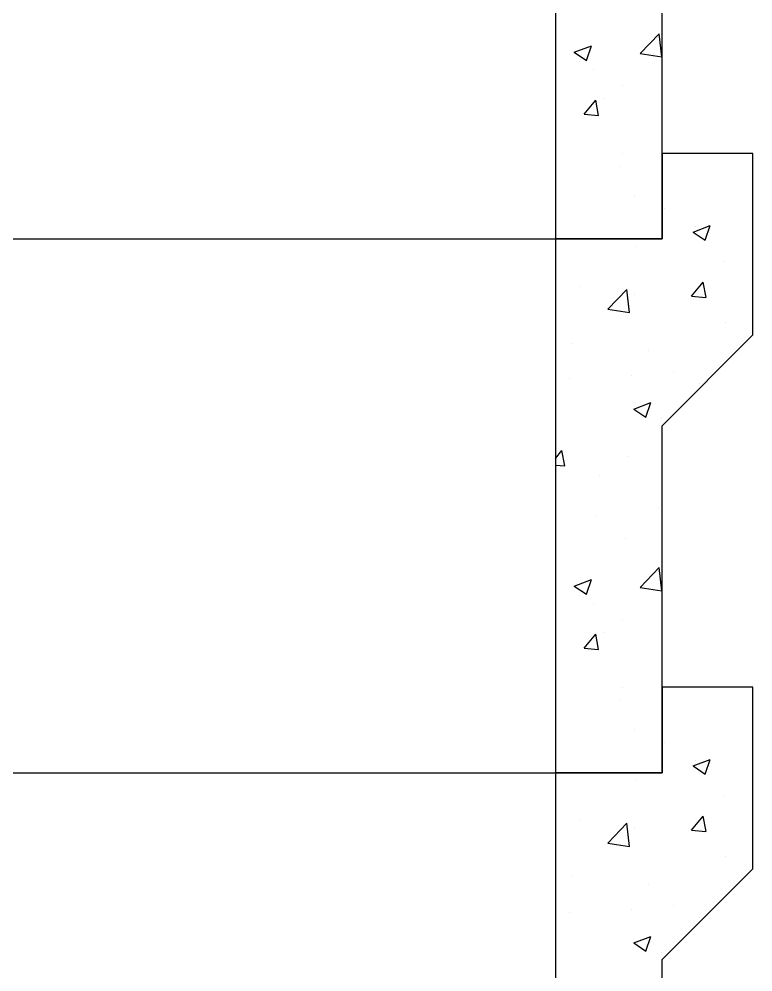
# Model space of a CAD drawing. Extents: x -160 to 364724, y -100 to 7353297.
# Drawn here: x 362019.74 to 362033.49, y 7349236.42 to 7349254.26 of the extents above; entities that cross this region are included whole.
import ezdxf

# ---------------------------------------------------------------- set-up
doc = ezdxf.new("R2010")
doc.units = 0
doc.header["$LTSCALE"] = 5
for name, color, linetype in [('desenho', 4, 'Continuous'), ('PAREDE CONCRETO CORTE', 5, 'Continuous'), ('VEGETAÇÃO', 7, 'Continuous')]:
    doc.layers.add(name, color=color, linetype=linetype)

msp = doc.modelspace()

# ---------------------------------------------------------------- linework, layer by layer
at = {"layer": 'desenho', "color": 1}
for p, q in [((362009.786, 7349250.147), (362029.786, 7349250.147)), ((362009.786, 7349240.147), (362029.786, 7349240.147))]:
    msp.add_line(p, q, dxfattribs=at)
at = {"layer": 'PAREDE CONCRETO CORTE'}
for p, q in [((362029.786, 7349260.147), (362029.786, 7349250.147)), ((362031.786, 7349250.147), (362031.786, 7349256.647)), ((362033.486, 7349251.747), (362031.786, 7349251.747)), ((362031.786, 7349251.747), (362031.786, 7349250.147)), ((362033.486, 7349248.347), (362033.486, 7349251.747)), ((362031.786, 7349250.147), (362029.786, 7349250.147)), ((362029.786, 7349250.147), (362029.786, 7349240.147)), ((362029.786, 7349250.147), (362031.786, 7349250.147)), ((362031.786, 7349246.647), (362033.486, 7349248.347)), ((362031.786, 7349240.147), (362031.786, 7349246.647)), ((362033.486, 7349241.747), (362031.786, 7349241.747)), ((362031.786, 7349241.747), (362031.786, 7349240.147)), ((362033.486, 7349238.347), (362033.486, 7349241.747)), ((362031.786, 7349240.147), (362029.786, 7349240.147)), ((362029.786, 7349240.147), (362029.786, 7349230.147)), ((362029.786, 7349240.147), (362031.786, 7349240.147)), ((362031.786, 7349236.647), (362033.486, 7349238.347)), ((362031.786, 7349230.147), (362031.786, 7349236.647))]:
    msp.add_line(p, q, dxfattribs=at)
at = {"layer": 'VEGETAÇÃO', "color": 1, "linetype": 'Continuous'}
for p, q in [((362031.376, 7349253.618), (362031.732, 7349253.989)), ((362031.783, 7349253.555), (362031.732, 7349253.989)), ((362030.141, 7349253.643), (362030.461, 7349253.766)), ((362030.368, 7349253.49), (362030.461, 7349253.766)), ((362030.141, 7349253.643), (362030.368, 7349253.49)), ((362031.376, 7349253.618), (362031.783, 7349253.555)), ((362030.246, 7349253.467), (362030.246, 7349253.467)), ((362030.507, 7349253.317), (362030.507, 7349253.317)), ((362031.047, 7349253.018), (362031.047, 7349253.018)), ((362030.692, 7349252.773), (362030.692, 7349252.773)), ((362030.323, 7349252.481), (362030.543, 7349252.743)), ((362030.597, 7349252.457), (362030.544, 7349252.744)), ((362030.323, 7349252.481), (362030.596, 7349252.457)), ((362031.036, 7349251.742), (362031.036, 7349251.742)), ((362030.992, 7349251.496), (362030.992, 7349251.496)), ((362031.259, 7349250.96), (362031.259, 7349250.96)), ((362031.83, 7349250.718), (362031.83, 7349250.718)), ((362032.365, 7349250.274), (362032.686, 7349250.397)), ((362032.366, 7349250.274), (362032.593, 7349250.12)), ((362032.418, 7349250.384), (362032.418, 7349250.384)), ((362032.593, 7349250.12), (362032.686, 7349250.397)), ((362031.286, 7349249.999), (362031.286, 7349249.999)), ((362032.926, 7349249.714), (362032.926, 7349249.714)), ((362030.26, 7349249.256), (362030.26, 7349249.256)), ((362030.77, 7349248.829), (362031.126, 7349249.2)), ((362031.177, 7349248.766), (362031.126, 7349249.2)), ((362032.333, 7349249.072), (362032.554, 7349249.335)), ((362032.608, 7349249.048), (362032.555, 7349249.335)), ((362031.27, 7349249.106), (362031.27, 7349249.106)), ((362032.333, 7349249.072), (362032.607, 7349249.048)), ((362030.77, 7349248.828), (362031.177, 7349248.765)), ((362032.971, 7349248.576), (362032.971, 7349248.576)), ((362030.084, 7349248.196), (362030.084, 7349248.196)), ((362031.528, 7349248.047), (362031.528, 7349248.047)), ((362031.214, 7349247.584), (362031.214, 7349247.584)), ((362032.006, 7349247.656), (362032.006, 7349247.656)), ((362030.051, 7349247.536), (362030.051, 7349247.536)), ((362032.492, 7349247.433), (362032.492, 7349247.433)), ((362031.253, 7349246.958), (362031.573, 7349247.081)), ((362031.481, 7349246.805), (362031.573, 7349247.081)), ((362031.253, 7349246.958), (362031.481, 7349246.805)), ((362031.768, 7349246.773), (362031.768, 7349246.773)), ((362029.786, 7349246.036), (362029.909, 7349246.183)), ((362029.963, 7349245.896), (362029.91, 7349246.183)), ((362031.158, 7349246.062), (362031.158, 7349246.062)), ((362029.786, 7349245.911), (362029.962, 7349245.896)), ((362030.618, 7349245.723), (362030.618, 7349245.723)), ((362031.71, 7349245.12), (362031.71, 7349245.12)), ((362030.565, 7349244.97), (362030.565, 7349244.97)), ((362031.103, 7349244.54), (362031.103, 7349244.54)), ((362031.376, 7349243.618), (362031.732, 7349243.989)), ((362031.783, 7349243.555), (362031.732, 7349243.989)), ((362030.141, 7349243.643), (362030.461, 7349243.766)), ((362030.368, 7349243.49), (362030.461, 7349243.766)), ((362030.141, 7349243.643), (362030.368, 7349243.49)), ((362031.376, 7349243.618), (362031.783, 7349243.555)), ((362030.246, 7349243.467), (362030.246, 7349243.467)), ((362030.507, 7349243.317), (362030.507, 7349243.317)), ((362031.047, 7349243.018), (362031.047, 7349243.018)), ((362030.692, 7349242.773), (362030.692, 7349242.773)), ((362030.323, 7349242.481), (362030.543, 7349242.743)), ((362030.597, 7349242.457), (362030.544, 7349242.744)), ((362030.323, 7349242.481), (362030.596, 7349242.457)), ((362031.036, 7349241.742), (362031.036, 7349241.742)), ((362030.992, 7349241.496), (362030.992, 7349241.496)), ((362031.259, 7349240.96), (362031.259, 7349240.96)), ((362031.83, 7349240.718), (362031.83, 7349240.718)), ((362032.365, 7349240.274), (362032.686, 7349240.397)), ((362032.366, 7349240.274), (362032.593, 7349240.12)), ((362032.418, 7349240.384), (362032.418, 7349240.384)), ((362032.593, 7349240.12), (362032.686, 7349240.397)), ((362031.286, 7349239.999), (362031.286, 7349239.999)), ((362032.926, 7349239.714), (362032.926, 7349239.714)), ((362030.26, 7349239.256), (362030.26, 7349239.256)), ((362030.77, 7349238.829), (362031.126, 7349239.2)), ((362031.177, 7349238.766), (362031.126, 7349239.2)), ((362032.333, 7349239.072), (362032.554, 7349239.335)), ((362032.608, 7349239.048), (362032.555, 7349239.335)), ((362031.27, 7349239.106), (362031.27, 7349239.106)), ((362032.333, 7349239.072), (362032.607, 7349239.048)), ((362030.77, 7349238.828), (362031.177, 7349238.765)), ((362032.971, 7349238.576), (362032.971, 7349238.576)), ((362030.084, 7349238.196), (362030.084, 7349238.196)), ((362031.528, 7349238.047), (362031.528, 7349238.047)), ((362032.006, 7349237.656), (362032.006, 7349237.656)), ((362030.051, 7349237.536), (362030.051, 7349237.536)), ((362031.214, 7349237.584), (362031.214, 7349237.584)), ((362032.492, 7349237.433), (362032.492, 7349237.433)), ((362031.253, 7349236.958), (362031.573, 7349237.081)), ((362031.481, 7349236.805), (362031.573, 7349237.081)), ((362031.253, 7349236.958), (362031.481, 7349236.805)), ((362031.768, 7349236.773), (362031.768, 7349236.773))]:
    msp.add_line(p, q, dxfattribs=at)

doc.saveas('drawing.dxf')
